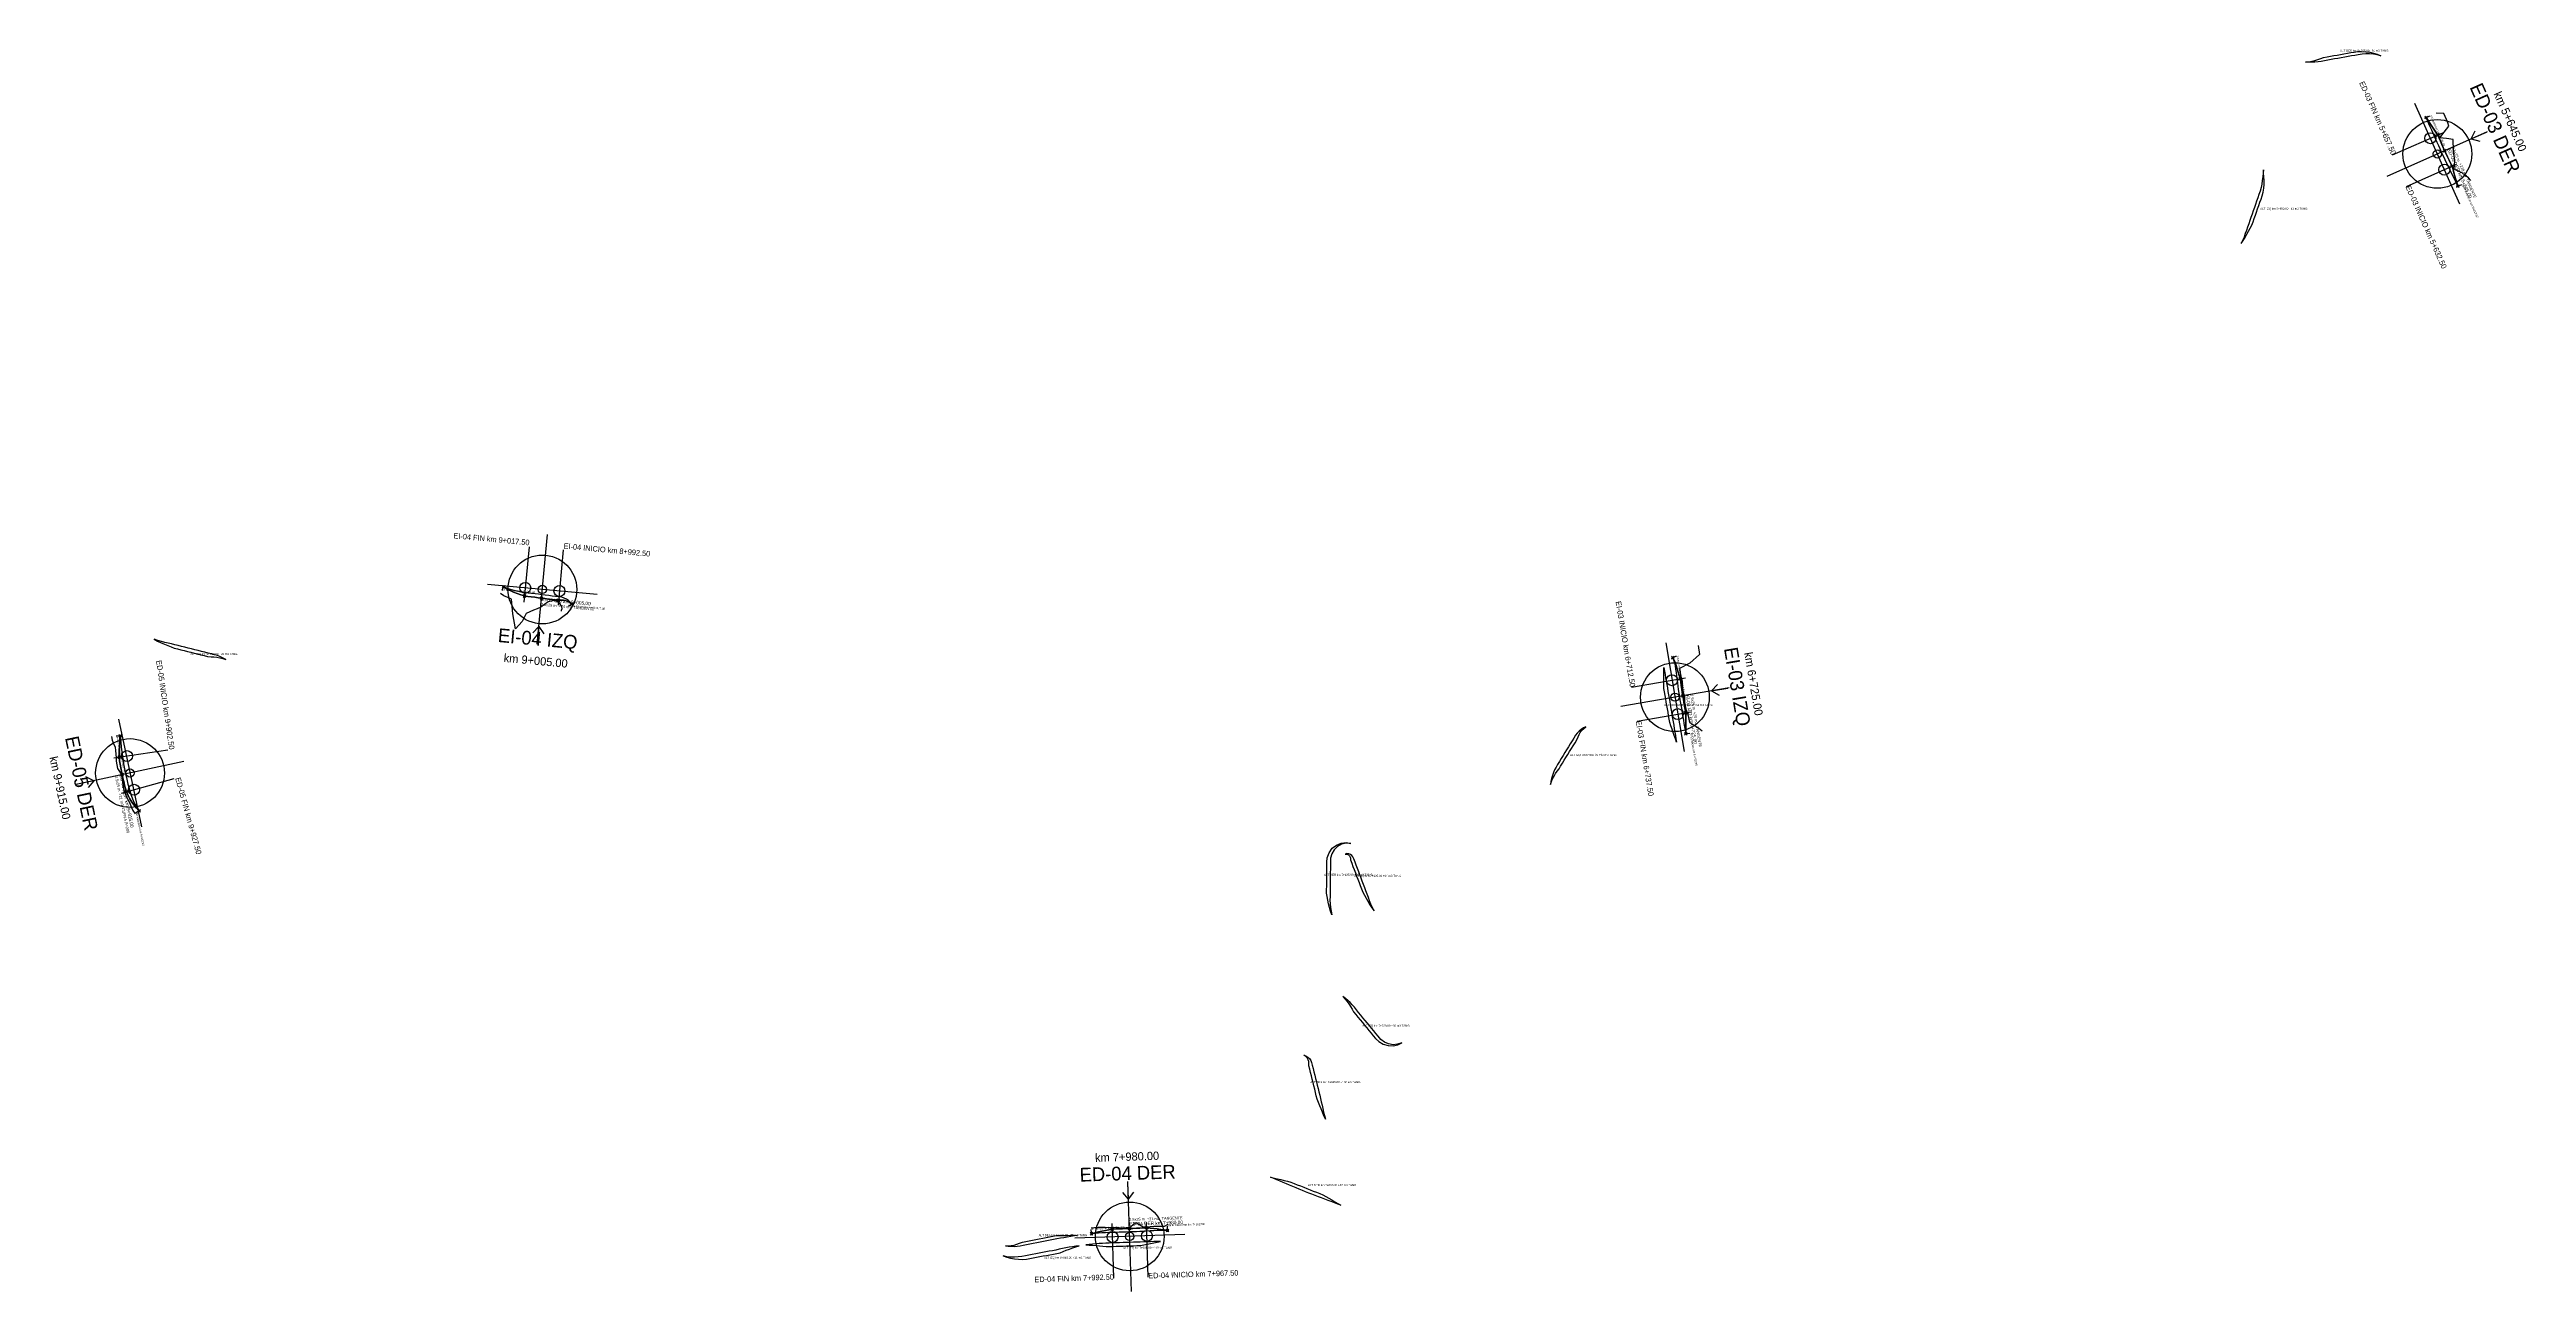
# Model space of a CAD drawing. Extents: x 598419 to 612853, y 9471396 to 9478612.
# Drawn here: x 607495 to 609296, y 9471396 to 9472298 of the extents above; entities that cross this region are included whole.
import ezdxf
from ezdxf.enums import TextEntityAlignment as Align

# ---------------------------------------------------------------- set-up
doc = ezdxf.new("R2010")
doc.units = 0
doc.header["$PDMODE"] = 35
doc.header["$PDSIZE"] = 1
for name, color, linetype in [('ENSANCHE_ALTERNATIVAS', 8, 'CONTINUOUS'), ('ENSANCHE_DER', 5, 'CONTINUOUS'), ('ENSANCHE_DER_BORDE_3D', 5, 'CONTINUOUS'), ('ENSANCHE_DER_MARCA', 5, 'CONTINUOUS'), ('ENSANCHE_DER_PUNTOS', 5, 'CONTINUOUS'), ('ENSANCHE_DER_TALUD', 5, 'CONTINUOUS'), ('ENSANCHE_DER_TEXTO', 5, 'CONTINUOUS'), ('ENSANCHE_IZQ', 1, 'CONTINUOUS'), ('ENSANCHE_IZQ_BORDE_3D', 1, 'CONTINUOUS'), ('ENSANCHE_IZQ_MARCA', 1, 'CONTINUOUS'), ('ENSANCHE_IZQ_PUNTOS', 1, 'CONTINUOUS'), ('ENSANCHE_IZQ_TALUD', 1, 'CONTINUOUS'), ('ENSANCHE_IZQ_TEXTO', 1, 'CONTINUOUS')]:
    doc.layers.add(name, color=color, linetype=linetype)

msp = doc.modelspace()

# ---------------------------------------------------------------- linework, layer by layer
at = {"layer": 'ENSANCHE_ALTERNATIVAS'}
for points in [[(609189.9337, 9472293.8803), (609187.2406, 9472294.5462), (609184.5015, 9472294.9856), (609181.7352, 9472295.1955), (609178.9611, 9472295.1744), (609176.1927, 9472294.965), (609173.4643, 9472294.5796), (609171.0005, 9472294.1471), (609168.5371, 9472293.7127), (609166.0737, 9472293.2783), (609163.6103, 9472292.8439), (609161.147, 9472292.4095), (609158.6836, 9472291.9751), (609156.2202, 9472291.5408), (609153.7568, 9472291.1064), (609151.2934, 9472290.672), (609148.8301, 9472290.2376), (609146.5071, 9472289.8038), (609144.2484, 9472289.4597), (609141.9753, 9472289.231), (609139.6936, 9472289.1144), (609137.4089, 9472289.1102), (609135.1166, 9472289.2152), (609135.1166, 9472289.2152), (609137.4189, 9472289.5268), (609139.672, 9472289.9474), (609141.8804, 9472290.4774), (609144.0391, 9472291.1132), (609146.1424, 9472291.855), (609148.3141, 9472292.6837), (609150.7775, 9472293.1181), (609153.2409, 9472293.5525), (609155.7043, 9472293.9869), (609158.1676, 9472294.4213), (609160.631, 9472294.8557), (609163.0944, 9472295.2901), (609165.5578, 9472295.7245), (609168.0212, 9472296.1589), (609170.4845, 9472296.5933), (609172.9483, 9472297.0257), (609175.9172, 9472297.0301), (609178.879, 9472296.839), (609181.7778, 9472296.4448), (609184.5991, 9472295.8132), (609187.3237, 9472294.9545), (609189.9337, 9472293.8803)], [(609104.486, 9472210.9561), (609104.2322, 9472208.4676), (609103.9843, 9472205.9752), (609103.7213, 9472203.3051), (609103.3132, 9472200.6533), (609102.7584, 9472198.0283), (609102.0588, 9472195.4382), (609101.2329, 9472192.9275), (609100.4109, 9472190.5665), (609099.5888, 9472188.2055), (609098.7668, 9472185.8445), (609097.9448, 9472183.4835), (609097.1228, 9472181.1225), (609096.3008, 9472178.7615), (609095.4788, 9472176.4005), (609094.6568, 9472174.0395), (609093.8347, 9472171.6785), (609093.0127, 9472169.3175), (609092.1907, 9472166.9565), (609091.3668, 9472164.5905), (609090.444, 9472162.1199), (609089.419, 9472159.69), (609088.2936, 9472157.3048), (609088.2936, 9472157.3048), (609089.7994, 9472159.5201), (609091.2184, 9472161.8121), (609092.5467, 9472164.1776), (609093.7647, 9472166.4085), (609094.9802, 9472168.6325), (609096.1957, 9472170.8565), (609097.0177, 9472173.2175), (609097.8398, 9472175.5785), (609098.6618, 9472177.9395), (609099.4838, 9472180.3005), (609100.3058, 9472182.6615), (609101.1278, 9472185.0225), (609101.9498, 9472187.3835), (609102.7719, 9472189.7445), (609103.5939, 9472192.1054), (609104.4532, 9472194.7195), (609104.784, 9472197.5411), (609104.9528, 9472200.3541), (609104.9616, 9472203.1493), (609104.8156, 9472205.9175), (609104.6479, 9472208.4392), (609104.486, 9472210.9561)], [(607623.2199, 9471855.0395), (607621.2595, 9471856.1037), (607619.2369, 9471857.0448), (607617.158, 9471857.8539), (607615.0329, 9471858.5322), (607612.8712, 9471859.0832), (607610.4565, 9471859.6836), (607608.0304, 9471860.2928), (607605.6044, 9471860.902), (607603.1783, 9471861.5112), (607600.7522, 9471862.1204), (607598.3262, 9471862.7296), (607595.9001, 9471863.3389), (607593.474, 9471863.9481), (607591.048, 9471864.5573), (607588.6219, 9471865.1665), (607586.1958, 9471865.7757), (607583.7688, 9471866.3803), (607581.327, 9471866.9166), (607578.8833, 9471867.4444), (607576.3141, 9471868.0277), (607573.6599, 9471868.835), (607571.0821, 9471869.8603), (607571.0821, 9471869.8603), (607573.5222, 9471868.4417), (607576.105, 9471867.2211), (607578.6194, 9471866.2226), (607580.9751, 9471865.2875), (607583.329, 9471864.344), (607585.6681, 9471863.3321), (607588.0941, 9471862.7228), (607590.5202, 9471862.1136), (607592.9463, 9471861.5044), (607595.3723, 9471860.8952), (607597.7984, 9471860.286), (607600.2245, 9471859.6768), (607602.6505, 9471859.0675), (607605.0766, 9471858.4583), (607607.5027, 9471857.8491), (607609.9287, 9471857.2399), (607612.4252, 9471857.0482), (607614.5752, 9471856.9296), (607616.7403, 9471856.6758), (607618.9099, 9471856.2783), (607621.0724, 9471855.7314), (607623.2199, 9471855.0395)], [(608668.6935, 9471849.1428), (608669.1105, 9471846.6778), (608669.5276, 9471844.2129), (608669.9446, 9471841.7479), (608670.3617, 9471839.2829), (608670.7787, 9471836.8179), (608671.1958, 9471834.353), (608671.6128, 9471831.888), (608672.0299, 9471829.423), (608672.447, 9471826.9581), (608672.864, 9471824.4931), (608673.2811, 9471822.0281), (608673.6981, 9471819.5632), (608674.1152, 9471817.0982), (608674.5322, 9471814.6332), (608674.9493, 9471812.1683), (608675.3663, 9471809.7033), (608675.7834, 9471807.2383), (608676.2004, 9471804.7734), (608676.6175, 9471802.3084), (608677.0346, 9471799.8434), (608677.4516, 9471797.3785), (608677.8687, 9471794.9135), (608677.8687, 9471794.9135), (608677.0408, 9471797.309), (608676.2129, 9471799.7044), (608675.385, 9471802.0999), (608674.5571, 9471804.4953), (608673.7293, 9471806.8908), (608672.9014, 9471809.2863), (608672.4843, 9471811.7512), (608672.0673, 9471814.2162), (608671.6502, 9471816.6812), (608671.2331, 9471819.1461), (608670.8161, 9471821.6111), (608670.399, 9471824.0761), (608669.982, 9471826.541), (608669.5649, 9471829.006), (608669.1479, 9471831.471), (608668.7308, 9471833.9359), (608668.7246, 9471836.4704), (608668.7184, 9471839.0049), (608668.7121, 9471841.5394), (608668.7059, 9471844.0738), (608668.6997, 9471846.6083), (608668.6935, 9471849.1428)], [(608611.9722, 9471806.1522), (608610.1959, 9471805.3218), (608608.5372, 9471804.2765), (608607.0217, 9471803.0327), (608605.6731, 9471801.6097), (608604.5123, 9471800.0299), (608603.2287, 9471797.9722), (608601.9133, 9471795.8462), (608600.598, 9471793.7201), (608599.2827, 9471791.5941), (608597.9674, 9471789.4681), (608596.6521, 9471787.3421), (608595.3368, 9471785.2161), (608594.0215, 9471783.09), (608592.7062, 9471780.964), (608591.3909, 9471778.838), (608590.2358, 9471776.8769), (608589.2243, 9471774.8886), (608588.3401, 9471772.8406), (608587.5842, 9471770.7419), (608586.9594, 9471768.6004), (608586.4696, 9471766.4241), (608586.1201, 9471764.2208), (608586.1201, 9471764.2208), (608586.8789, 9471766.3456), (608587.7664, 9471768.3926), (608588.7729, 9471770.3552), (608589.8897, 9471772.227), (608591.1096, 9471774.0021), (608592.4274, 9471775.6739), (608593.5169, 9471777.5227), (608594.8322, 9471779.6487), (608596.1475, 9471781.7747), (608597.4628, 9471783.9008), (608598.7781, 9471786.0268), (608600.0934, 9471788.1528), (608601.4087, 9471790.2788), (608602.7241, 9471792.4048), (608604.0394, 9471794.5309), (608605.3547, 9471796.6569), (608606.2647, 9471798.9032), (608606.9517, 9471800.5406), (608607.8732, 9471802.1175), (608609.0243, 9471803.6004), (608610.3955, 9471804.956), (608611.9722, 9471806.1522)], [(608441.0135, 9471721.3229), (608437.6144, 9471721.5343), (608434.2876, 9471720.8055), (608431.2882, 9471719.1923), (608428.8461, 9471716.8185), (608427.1486, 9471713.866), (608426.3258, 9471710.5612), (608426.2379, 9471707.7583), (608426.2064, 9471705.2585), (608426.175, 9471702.7587), (608426.1435, 9471700.2589), (608426.112, 9471697.7591), (608426.0805, 9471695.2593), (608426.049, 9471692.7595), (608426.0176, 9471690.2597), (608425.9861, 9471687.7599), (608425.9546, 9471685.2601), (608425.9231, 9471682.7603), (608425.9175, 9471680.1496), (608426.0483, 9471677.4699), (608426.3277, 9471674.8014), (608426.7548, 9471672.1527), (608427.3284, 9471669.5317), (608427.3284, 9471669.5317), (608426.3455, 9471672.0749), (608425.5016, 9471674.6917), (608424.802, 9471677.3743), (608424.2512, 9471680.1147), (608423.84, 9471682.7865), (608423.4548, 9471685.2916), (608423.4863, 9471687.7914), (608423.5178, 9471690.2912), (608423.5492, 9471692.791), (608423.5807, 9471695.2908), (608423.6122, 9471697.7906), (608423.6437, 9471700.2904), (608423.6752, 9471702.7902), (608423.7066, 9471705.29), (608423.7381, 9471707.7898), (608423.8396, 9471710.8235), (608425.2162, 9471714.6443), (608427.5302, 9471717.8412), (608430.5494, 9471720.2006), (608433.9983, 9471721.587), (608437.5824, 9471721.9497), (608441.0135, 9471721.3229)], [(608458.1215, 9471672.3253), (608456.7847, 9471674.7116), (608455.6217, 9471677.1871), (608454.6384, 9471679.7394), (608453.8281, 9471682.1176), (608452.9629, 9471684.4639), (608452.078, 9471686.8035), (608451.193, 9471689.1432), (608450.3081, 9471691.4828), (608449.4232, 9471693.8224), (608448.5382, 9471696.162), (608447.6533, 9471698.5016), (608446.7684, 9471700.8413), (608445.8834, 9471703.1809), (608444.9985, 9471705.5205), (608444.1136, 9471707.8601), (608443.2286, 9471710.1998), (608442.5754, 9471711.6595), (608441.7765, 9471712.6804), (608440.7156, 9471713.4276), (608439.4909, 9471713.8499), (608438.1987, 9471713.9397), (608436.9297, 9471713.6688), (608436.9297, 9471713.6688), (608438.2307, 9471713.5243), (608439.3246, 9471713.0333), (608440.1398, 9471712.3182), (608440.6325, 9471711.4684), (608440.7847, 9471710.5947), (608440.8621, 9471709.3937), (608441.7471, 9471707.0541), (608442.632, 9471704.7145), (608443.5169, 9471702.3748), (608444.4019, 9471700.0352), (608445.2868, 9471697.6956), (608446.1717, 9471695.356), (608447.0567, 9471693.0164), (608447.9416, 9471690.6767), (608448.8265, 9471688.3371), (608449.7115, 9471685.9975), (608450.9908, 9471683.7922), (608452.2504, 9471681.5802), (608453.4567, 9471679.3319), (608454.8553, 9471676.86), (608456.4142, 9471674.5211), (608458.1215, 9471672.3253)], [(608478.2397, 9471576.4311), (608475.1043, 9471575.3491), (608471.7995, 9471575.0727), (608468.529, 9471575.6225), (608465.4963, 9471576.9644), (608462.8563, 9471578.9818), (608460.9225, 9471581.1774), (608459.3379, 9471583.1128), (608457.7532, 9471585.0483), (608456.1686, 9471586.9837), (608454.5839, 9471588.9191), (608452.9993, 9471590.8545), (608451.4146, 9471592.7899), (608449.83, 9471594.7254), (608448.2453, 9471596.6608), (608446.6607, 9471598.5962), (608445.076, 9471600.5316), (608443.6169, 9471602.3468), (608442.1242, 9471604.0446), (608440.5407, 9471605.6581), (608438.8711, 9471607.1823), (608437.1188, 9471608.6108), (608435.1987, 9471610.0288), (608435.1987, 9471610.0288), (608436.8647, 9471608.2806), (608438.3269, 9471606.5512), (608439.6731, 9471604.7582), (608440.9026, 9471602.9109), (608442.0136, 9471601.0166), (608443.09, 9471599.0132), (608444.6747, 9471597.0777), (608446.2593, 9471595.1423), (608447.8439, 9471593.2069), (608449.4286, 9471591.2715), (608451.0132, 9471589.3361), (608452.5979, 9471587.4007), (608454.1825, 9471585.4652), (608455.7672, 9471583.5298), (608457.3518, 9471581.5944), (608458.9365, 9471579.659), (608461.3742, 9471577.5177), (608464.6372, 9471575.5362), (608468.1697, 9471574.4253), (608471.7649, 9471574.2401), (608475.1905, 9471574.9414), (608478.2397, 9471576.4311)], [(608406.9381, 9471567.4542), (608408.446, 9471566.9207), (608409.8206, 9471566.1046), (608410.9921, 9471565.0161), (608411.9102, 9471563.7075), (608412.556, 9471562.244), (608413.0641, 9471560.2154), (608413.6592, 9471557.7858), (608414.2543, 9471555.3562), (608414.8495, 9471552.9267), (608415.4446, 9471550.4971), (608416.0397, 9471548.0676), (608416.6349, 9471545.638), (608417.23, 9471543.2084), (608417.8251, 9471540.7789), (608418.4203, 9471538.3493), (608419.0154, 9471535.9198), (608419.6105, 9471533.4902), (608420.1614, 9471531.0513), (608420.675, 9471528.6047), (608421.1959, 9471526.1323), (608421.8198, 9471523.5571), (608422.5601, 9471521.0128), (608422.5601, 9471521.0128), (608421.4172, 9471523.4498), (608420.3817, 9471525.9546), (608419.4516, 9471528.3479), (608418.5303, 9471530.709), (608417.5717, 9471533.0622), (608416.5687, 9471535.4062), (608415.9736, 9471537.8357), (608415.3785, 9471540.2653), (608414.7833, 9471542.6949), (608414.1882, 9471545.1244), (608413.5931, 9471547.554), (608412.9979, 9471549.9835), (608412.4028, 9471552.4131), (608411.8077, 9471554.8427), (608411.2125, 9471557.2722), (608410.6174, 9471559.7018), (608410.567, 9471561.6242), (608410.4559, 9471562.8933), (608410.0513, 9471564.1931), (608409.3205, 9471565.4381), (608408.2703, 9471566.5429), (608406.9381, 9471567.4542)], [(608433.8546, 9471458.3987), (608431.5152, 9471459.284), (608429.1757, 9471460.1693), (608426.8362, 9471461.0546), (608424.4967, 9471461.9399), (608422.1572, 9471462.8252), (608419.8177, 9471463.7105), (608417.4782, 9471464.5958), (608415.1387, 9471465.481), (608412.7993, 9471466.3663), (608410.4598, 9471467.2516), (608408.1256, 9471468.1496), (608405.8182, 9471469.1118), (608403.5108, 9471470.074), (608401.2033, 9471471.0363), (608398.8959, 9471471.9985), (608396.5885, 9471472.9607), (608394.2811, 9471473.9229), (608391.9737, 9471474.8851), (608389.6663, 9471475.8473), (608387.3588, 9471476.8095), (608385.0514, 9471477.7717), (608382.744, 9471478.7339), (608382.744, 9471478.7339), (608385.2118, 9471478.1563), (608387.6796, 9471477.5786), (608390.1474, 9471477.001), (608392.6151, 9471476.4233), (608395.0829, 9471475.8457), (608397.5507, 9471475.2681), (608399.8581, 9471474.3059), (608402.1655, 9471473.3437), (608404.473, 9471472.3815), (608406.7804, 9471471.4193), (608409.0878, 9471470.4571), (608411.422, 9471469.559), (608413.7615, 9471468.6738), (608416.1009, 9471467.7885), (608418.4404, 9471466.9032), (608420.7799, 9471466.0179), (608422.959, 9471464.748), (608425.1382, 9471463.4782), (608427.3173, 9471462.2083), (608429.4964, 9471460.9384), (608431.6755, 9471459.6686), (608433.8546, 9471458.3987)], [(608243.5524, 9471428.9965), (608241.1335, 9471428.6319), (608238.7194, 9471428.237), (608236.3103, 9471427.8124), (608233.9068, 9471427.3569), (608231.509, 9471426.8725), (608229.1178, 9471426.3569), (608226.6988, 9471425.8485), (608224.2432, 9471425.3719), (608221.7876, 9471424.8954), (608219.3321, 9471424.4189), (608216.8765, 9471423.9424), (608214.4209, 9471423.4659), (608211.9653, 9471422.9893), (608209.5097, 9471422.5128), (608207.0542, 9471422.0363), (608204.5986, 9471421.5598), (608202.003, 9471421.0904), (608199.2393, 9471420.7751), (608196.467, 9471420.6392), (608193.6935, 9471420.7028), (608190.935, 9471420.997), (608188.2105, 9471421.5198), (608188.2105, 9471421.5198), (608190.8736, 9471420.5849), (608193.6397, 9471419.8712), (608196.4904, 9471419.3894), (608199.4092, 9471419.1171), (608202.3871, 9471419.0427), (608205.1563, 9471419.1228), (608207.6119, 9471419.5993), (608210.0675, 9471420.0758), (608212.5231, 9471420.5524), (608214.9787, 9471421.0289), (608217.4342, 9471421.5054), (608219.8898, 9471421.9819), (608222.3454, 9471422.4584), (608224.801, 9471422.9349), (608227.2566, 9471423.4115), (608229.6593, 9471423.9163), (608231.9349, 9471424.8331), (608234.2271, 9471425.7213), (608236.5351, 9471426.5828), (608238.859, 9471427.4154), (608241.1982, 9471428.2203), (608243.5524, 9471428.9965)], [(608242.4666, 9471436.519), (608239.9538, 9471436.1402), (608237.4458, 9471435.7301), (608234.9433, 9471435.2886), (608232.4464, 9471434.8159), (608229.9478, 9471434.3494), (608227.4451, 9471433.8952), (608224.9659, 9471433.4199), (608222.5104, 9471432.9434), (608220.0548, 9471432.4669), (608217.5992, 9471431.9903), (608215.1436, 9471431.5138), (608212.688, 9471431.0373), (608210.2325, 9471430.5608), (608207.7769, 9471430.0843), (608205.3213, 9471429.6077), (608202.8657, 9471429.1312), (608200.5804, 9471428.6752), (608198.4616, 9471428.3682), (608196.3245, 9471428.241), (608194.1844, 9471428.2913), (608192.0558, 9471428.5188), (608189.9535, 9471428.9219), (608189.9535, 9471428.9219), (608192.1172, 9471428.9309), (608194.2381, 9471429.1229), (608196.3011, 9471429.4908), (608198.2918, 9471430.0262), (608200.1963, 9471430.7228), (608202.308, 9471431.5682), (608204.7635, 9471432.0447), (608207.2191, 9471432.5213), (608209.6747, 9471432.9978), (608212.1303, 9471433.4743), (608214.5859, 9471433.9508), (608217.0414, 9471434.4273), (608219.497, 9471434.9038), (608221.9526, 9471435.3804), (608224.4082, 9471435.8569), (608226.9035, 9471436.3359), (608229.522, 9471436.3887), (608232.1261, 9471436.4516), (608234.7184, 9471436.5183), (608237.3062, 9471436.5516), (608239.8891, 9471436.5518), (608242.4666, 9471436.519)], [(608302.7772, 9471432.0621), (608300.2765, 9471432.0061), (608297.8716, 9471431.9798), (608295.468, 9471431.9158), (608292.9694, 9471431.8322), (608290.4708, 9471431.7486), (608287.9722, 9471431.6649), (608285.4736, 9471431.5813), (608282.975, 9471431.4977), (608280.4764, 9471431.414), (608277.9778, 9471431.3304), (608275.4792, 9471431.2467), (608272.9806, 9471431.1631), (608270.482, 9471431.0795), (608267.9834, 9471430.9958), (608265.4848, 9471430.9122), (608263.029, 9471430.82), (608260.5858, 9471430.6985), (608258.1443, 9471430.5471), (608255.7049, 9471430.3643), (608253.2679, 9471430.1521), (608250.8339, 9471429.9083), (608248.4029, 9471429.635), (608248.4029, 9471429.635), (608250.8779, 9471429.494), (608253.3456, 9471429.3224), (608255.8059, 9471429.1184), (608258.2581, 9471428.8843), (608260.7021, 9471428.6184), (608263.1374, 9471428.3224), (608265.5684, 9471428.4136), (608268.067, 9471428.4972), (608270.5656, 9471428.5809), (608273.0642, 9471428.6645), (608275.5628, 9471428.7481), (608278.0614, 9471428.8318), (608280.56, 9471428.9154), (608283.0586, 9471428.9991), (608285.5572, 9471429.0827), (608288.0558, 9471429.1663), (608290.5405, 9471429.6664), (608293.0251, 9471430.1665), (608295.5098, 9471430.6665), (608297.8809, 9471431.1465), (608300.2719, 9471431.5894), (608302.7772, 9471432.0621)]]:
    msp.add_lwpolyline(points, close=True, dxfattribs=at)
at = {"layer": 'ENSANCHE_DER'}
for points in [[(609245.9096, 9472199.0809), (609244.817, 9472201.331), (609243.7245, 9472203.5812), (609242.6319, 9472205.8313), (609241.5393, 9472208.0815), (609240.4468, 9472210.3317), (609239.3542, 9472212.5818), (609238.2616, 9472214.832), (609237.1691, 9472217.0822), (609236.0765, 9472219.3323), (609234.9968, 9472221.5882), (609233.9795, 9472223.8719), (609232.963, 9472226.1559), (609231.9466, 9472228.44), (609230.9302, 9472230.724), (609229.9137, 9472233.0081), (609228.8973, 9472235.2921), (609227.8809, 9472237.5761), (609226.8644, 9472239.8602), (609225.848, 9472242.1442), (609224.8316, 9472244.4283), (609223.8151, 9472246.7123), (609222.7987, 9472248.9964), (609222.7987, 9472248.9964), (609224.1958, 9472246.8817), (609225.5929, 9472244.7671), (609226.99, 9472242.6525), (609228.3871, 9472240.5378), (609229.7842, 9472238.4232), (609231.1814, 9472236.3085), (609232.1978, 9472234.0245), (609233.2142, 9472231.7404), (609234.2307, 9472229.4564), (609235.2471, 9472227.1724), (609236.2635, 9472224.8883), (609237.2808, 9472222.6047), (609238.3605, 9472220.3488), (609239.4531, 9472218.0986), (609240.5457, 9472215.8484), (609241.6382, 9472213.5983), (609242.3501, 9472211.1787), (609243.062, 9472208.7591), (609243.7739, 9472206.3396), (609244.4858, 9472203.92), (609245.1977, 9472201.5004), (609245.9096, 9472199.0809)], [(607546.4245, 9471799.5145), (607546.621, 9471796.9808), (607546.849, 9471794.4498), (607547.1087, 9471791.9219), (607547.4, 9471789.3974), (607547.7228, 9471786.8768), (607548.077, 9471784.3604), (607548.4627, 9471781.8486), (607548.8798, 9471779.3418), (607549.3282, 9471776.8404), (607549.8078, 9471774.3449), (607550.3185, 9471771.8555), (607550.8604, 9471769.3727), (607551.4332, 9471766.8969), (607552.0369, 9471764.4285), (607552.6459, 9471762.0038), (607553.2903, 9471759.502), (607554.081, 9471756.9382), (607555.0129, 9471754.4223), (607556.0831, 9471751.9619), (607557.2882, 9471749.5648), (607558.6246, 9471747.2383), (607560.0881, 9471744.9896), (607560.0881, 9471744.9896), (607558.2692, 9471747.0208), (607556.5544, 9471749.17), (607554.9511, 9471751.4317), (607553.4667, 9471753.8002), (607552.1081, 9471756.2691), (607550.8818, 9471758.8318), (607550.2213, 9471761.3947), (607549.6122, 9471763.8194), (607549.0011, 9471766.3181), (607548.4212, 9471768.8244), (607547.8727, 9471771.3377), (607547.3557, 9471773.8577), (607546.8702, 9471776.384), (607546.4163, 9471778.9161), (607545.9941, 9471781.4537), (607545.6037, 9471783.9964), (607545.658, 9471786.5992), (607545.7455, 9471789.1961), (607545.8661, 9471791.7864), (607546.0195, 9471794.3699), (607546.2057, 9471796.946), (607546.4245, 9471799.5145)], [(608307.8655, 9471440.1164), (608305.3647, 9471440.0604), (608302.864, 9471440.0044), (608300.3632, 9471439.9484), (608297.7827, 9471439.874), (608295.2066, 9471439.7236), (608292.7108, 9471439.5567), (608290.215, 9471439.3898), (608287.7179, 9471439.2607), (608285.2193, 9471439.177), (608282.7207, 9471439.0934), (608280.2221, 9471439.0098), (608277.7235, 9471438.9261), (608275.2249, 9471438.8425), (608272.7263, 9471438.7588), (608270.2277, 9471438.6752), (608267.7291, 9471438.5916), (608265.2305, 9471438.5079), (608262.6997, 9471438.4133), (608260.1616, 9471438.2873), (608257.6252, 9471438.1296), (608255.0911, 9471437.9402), (608252.5595, 9471437.7191), (608252.5595, 9471437.7191), (608255.0574, 9471438.3555), (608257.5683, 9471438.9609), (608260.0918, 9471439.5353), (608262.6274, 9471440.0784), (608265.1608, 9471440.5901), (608267.6455, 9471441.0902), (608270.1441, 9471441.1738), (608272.6427, 9471441.2574), (608275.1413, 9471441.3411), (608277.6399, 9471441.4247), (608280.1385, 9471441.5084), (608282.6371, 9471441.592), (608285.1357, 9471441.6756), (608287.6343, 9471441.7593), (608290.1314, 9471441.8884), (608292.6272, 9471442.0553), (608295.1369, 9471441.8058), (608297.7639, 9471441.5405), (608300.3769, 9471441.1983), (608302.8731, 9471440.8377), (608305.3693, 9471440.4771), (608307.8655, 9471440.1164)]]:
    msp.add_lwpolyline(points, close=True, dxfattribs=at)
at = {"layer": 'ENSANCHE_DER_BORDE_3D'}
for points in [[(609245.9096, 9472199.0809, 1190.335), (609245.1977, 9472201.5004, 1190.1859), (609244.4858, 9472203.92, 1190.0367), (609243.7739, 9472206.3396, 1189.8875), (609243.062, 9472208.7591, 1189.7384), (609242.3501, 9472211.1787, 1189.5892), (609241.6382, 9472213.5983, 1189.4401), (609240.5457, 9472215.8484, 1189.2992), (609239.4531, 9472218.0986, 1189.1584), (609238.3605, 9472220.3488, 1189.0176), (609237.2808, 9472222.6047, 1188.8765), (609236.2635, 9472224.8883, 1188.734), (609235.2471, 9472227.1724, 1188.5915), (609234.2307, 9472229.4564, 1188.449), (609233.2142, 9472231.7404, 1188.3065), (609232.1978, 9472234.0245, 1188.164), (609231.1814, 9472236.3085, 1188.0215), (609229.7842, 9472238.4232, 1187.8874), (609228.3871, 9472240.5378, 1187.7532), (609226.99, 9472242.6525, 1187.6191), (609225.5929, 9472244.7671, 1187.4849), (609224.1958, 9472246.8817, 1187.3507), (609222.7987, 9472248.9964, 1187.2166)], [(607546.4245, 9471799.5145, 824.0424), (607546.2057, 9471796.946, 823.946), (607546.0195, 9471794.3699, 823.8523), (607545.8661, 9471791.7864, 823.7612), (607545.7455, 9471789.1961, 823.6728), (607545.658, 9471786.5992, 823.5869), (607545.6037, 9471783.9964, 823.5038), (607545.9941, 9471781.4537, 823.4316), (607546.4163, 9471778.9161, 823.362), (607546.8702, 9471776.384, 823.2951), (607547.3557, 9471773.8577, 823.2308), (607547.8727, 9471771.3377, 823.1691), (607548.4212, 9471768.8244, 823.1101), (607549.0011, 9471766.3181, 823.0537), (607549.6122, 9471763.8194, 822.9999), (607550.2213, 9471761.3947, 822.9488), (607550.8818, 9471758.8318, 822.9003), (607552.1081, 9471756.2691, 822.8628), (607553.4667, 9471753.8002, 822.8279), (607554.9511, 9471751.4317, 822.7957), (607556.5544, 9471749.17, 822.7661), (607558.2692, 9471747.0208, 822.7391), (607560.0881, 9471744.9896, 822.7148)], [(608307.8655, 9471440.1164, 999.7591), (608305.3693, 9471440.4771, 999.4791), (608302.8731, 9471440.8377, 999.199), (608300.3769, 9471441.1983, 998.9189), (608297.7639, 9471441.5405, 998.6389), (608295.1369, 9471441.8058, 998.3588), (608292.6272, 9471442.0553, 998.0788), (608290.1314, 9471441.8884, 997.807), (608287.6343, 9471441.7593, 997.5345), (608285.1357, 9471441.6756, 997.2612), (608282.6371, 9471441.592, 996.9878), (608280.1385, 9471441.5084, 996.7144), (608277.6399, 9471441.4247, 996.441), (608275.1413, 9471441.3411, 996.1676), (608272.6427, 9471441.2574, 995.8942), (608270.1441, 9471441.1738, 995.6208), (608267.6455, 9471441.0902, 995.3474), (608265.1608, 9471440.5901, 995.0823), (608262.6274, 9471440.0784, 994.8173), (608260.0918, 9471439.5353, 994.5522), (608257.5683, 9471438.9609, 994.2872), (608255.0574, 9471438.3555, 994.0221), (608252.5595, 9471437.7191, 993.757)]]:
    msp.add_polyline3d(points, dxfattribs=at)
at = {"layer": 'ENSANCHE_DER_MARCA'}
for p, q in [((609247.2275, 9472185.9855), (609214.7016, 9472259.0749)), ((609194.4198, 9472206.2672), (609267.5093, 9472238.7931)), ((609198.4738, 9472221.7532), (609234.8358, 9472237.9348)), ((609221.8851, 9472248.5898), (609225.5396, 9472250.2161)), ((609255.6322, 9472233.5077), (609258.574, 9472239.195)), ((609255.6322, 9472233.5077), (609266.5956, 9472238.3865)), ((609255.6322, 9472233.5077), (609261.8266, 9472231.8861)), ((609208.6382, 9472198.9127), (609245.0002, 9472215.0944)), ((609244.996, 9472198.6743), (609248.6505, 9472200.3006)), ((607545.2627, 9471811.6717), (607561.8313, 9471733.4062)), ((607581.0222, 9471789.2087), (607541.6463, 9471783.414)), ((607547.422, 9471799.5855), (607543.4321, 9471799.3013)), ((607592.6797, 9471780.8232), (607514.4143, 9471764.2547)), ((607527.1324, 9471766.9471), (607521.4124, 9471769.8248)), ((607585.3715, 9471768.4289), (607547.0282, 9471757.7595)), ((607527.1324, 9471766.9471), (607515.3926, 9471764.4618)), ((607527.1324, 9471766.9471), (607523.0692, 9471761.9983)), ((607560.9107, 9471745.5582), (607557.6201, 9471743.284)), ((608279.4292, 9471462.6965), (608275.2642, 9471467.5599)), ((608281.6707, 9471395.734), (608278.9943, 9471475.6892)), ((608279.4292, 9471462.6965), (608279.0278, 9471474.6898)), ((608279.4292, 9471462.6965), (608283.2597, 9471467.8275)), ((608268.8432, 9471405.3102), (608267.5117, 9471445.0879)), ((608293.8292, 9471406.1466), (608292.4977, 9471445.9243)), ((608320.3101, 9471437.0498), (608240.3549, 9471434.3734)), ((608252.6527, 9471436.7234), (608252.2798, 9471440.706)), ((608307.8546, 9471439.1165), (608307.8983, 9471443.1163))]:
    msp.add_line(p, q, dxfattribs=at)
for centre, radius in [((609230.9645, 9472222.5302), 25), ((609225.8824, 9472233.9504), 4), ((609230.9645, 9472222.5302), 3), ((609236.0467, 9472211.11), 4), ((607553.547, 9471772.5389), 25), ((607551.3419, 9471784.8408), 4), ((607553.547, 9471772.5389), 3), ((607556.4695, 9471760.3867), 4), ((608280.3325, 9471435.7116), 25), ((608267.8395, 9471435.2934), 4), ((608280.3325, 9471435.7116), 3), ((608292.8255, 9471436.1298), 4)]:
    msp.add_circle(centre, radius, dxfattribs=at)
at = {"layer": 'ENSANCHE_DER_PUNTOS'}
for p in [(609222.7987, 9472248.9964, 1187.2166), (609231.1814, 9472236.3085, 1188.0215), (609236.2635, 9472224.8883, 1188.734), (609241.6382, 9472213.5983, 1189.4401), (609245.9096, 9472199.0809, 1190.335), (607546.4245, 9471799.5145, 824.0424), (607545.6037, 9471783.9964, 823.5038), (607547.8727, 9471771.3377, 823.1691), (607550.8818, 9471758.8318, 822.9003), (607560.0881, 9471744.9896, 822.7148), (608252.5595, 9471437.7191, 993.757), (608267.6455, 9471441.0902, 995.3474), (608280.1385, 9471441.5084, 996.7144), (608292.6272, 9471442.0553, 998.0788), (608307.8655, 9471440.1164, 999.7591)]:
    msp.add_point(p, dxfattribs=at)
at = {"layer": 'ENSANCHE_DER_TALUD'}
for points in [[(609255.2742, 9472203.2482), (609253.4964, 9472205.1935), (609251.2618, 9472206.9354), (609249.0272, 9472208.6774), (609246.1074, 9472210.1144), (609243.1876, 9472211.5514), (609243.4655, 9472214.4114), (609243.7433, 9472217.2714), (609243.336, 9472219.8265), (609242.9286, 9472222.3816), (609242.7937, 9472225.058), (609242.6588, 9472227.7343), (609242.556, 9472230.4249), (609242.4532, 9472233.1156), (609237.5539, 9472233.6717), (609232.6546, 9472234.2278), (609235.9778, 9472238.443), (609239.3011, 9472242.6583), (609238.5131, 9472245.044), (609237.725, 9472247.4297), (609236.7086, 9472249.7137), (609235.6922, 9472251.9978), (609230.1076, 9472252.249)], [(607540.1903, 9471799.0704), (607540.6419, 9471796.4797), (607541.6233, 9471793.946), (607542.6352, 9471791.4341), (607542.9329, 9471788.8537), (607543.2629, 9471786.2773), (607543.3776, 9471783.6688), (607543.5255, 9471781.0588), (607543.9528, 9471778.4904), (607544.4122, 9471775.9275), (607545.8845, 9471773.5654), (607547.3836, 9471771.2342), (607547.6895, 9471768.6599), (607548.0283, 9471766.0866), (607548.3999, 9471763.5149), (607548.7665, 9471761.0293), (607549.6775, 9471758.4967), (607550.7665, 9471755.8142), (607551.9978, 9471753.2092), (607553.3664, 9471750.6894), (607554.4262, 9471748.0249), (607555.6392, 9471745.4114), (607557.2088, 9471742.9998)], [(608307.9119, 9471444.3662), (608305.3975, 9471443.0602), (608302.8967, 9471443.0042), (608300.396, 9471442.9482), (608297.7489, 9471442.8764), (608295.1063, 9471442.722), (608292.6104, 9471442.555), (608290.1146, 9471442.3881), (608287.5582, 9471444.0308), (608285.0019, 9471445.6734), (608282.5618, 9471443.8407), (608280.1218, 9471442.0081), (608277.6232, 9471441.9244), (608275.1246, 9471441.8408), (608272.6176, 9471442.007), (608270.1106, 9471442.1732), (608267.612, 9471442.0896), (608265.1134, 9471442.006), (608262.5372, 9471442.1597), (608259.9383, 9471442.281), (608257.352, 9471442.1202), (608254.768, 9471441.9271), (608252.1866, 9471441.7017)]]:
    msp.add_lwpolyline(points, dxfattribs=at)
at = {"layer": 'ENSANCHE_IZQ'}
for points in [[(607874.7316, 9471895.2764), (607873.604, 9471896.7119), (607872.2689, 9471897.956), (607870.758, 9471898.979), (607869.1073, 9471899.7569), (607867.3557, 9471900.271), (607865.3574, 9471900.5572), (607862.8759, 9471900.8719), (607860.3944, 9471901.1867), (607857.9129, 9471901.5015), (607855.4314, 9471901.8162), (607852.9499, 9471902.131), (607850.4684, 9471902.4458), (607847.9869, 9471902.7606), (607845.5054, 9471903.0753), (607843.0239, 9471903.3901), (607840.5414, 9471903.7064), (607837.883, 9471904.1166), (607835.2498, 9471904.6422), (607832.6388, 9471905.2593), (607830.066, 9471906.0204), (607827.5395, 9471906.9232), (607825.067, 9471907.9649), (607825.067, 9471907.9649), (607827.3884, 9471906.5348), (607829.8075, 9471905.2282), (607832.3176, 9471904.0512), (607834.9117, 9471903.0102), (607837.5743, 9471902.0563), (607840.3087, 9471901.2172), (607842.7921, 9471900.9009), (607845.2736, 9471900.5861), (607847.7551, 9471900.2713), (607850.2366, 9471899.9566), (607852.7181, 9471899.6418), (607855.1996, 9471899.327), (607857.6811, 9471899.0122), (607860.1626, 9471898.6975), (607862.6441, 9471898.3827), (607865.1256, 9471898.0679), (607866.9324, 9471898.2311), (607868.5188, 9471898.1976), (607870.14, 9471897.8925), (607871.7492, 9471897.3045), (607873.2966, 9471896.4306), (607874.7316, 9471895.2764)], [(608675.1645, 9471856.3854), (608676.2176, 9471853.4031), (608676.8098, 9471850.516), (608677.1447, 9471848.0371), (608677.4796, 9471845.5583), (608677.8144, 9471843.0794), (608678.1493, 9471840.6005), (608678.4842, 9471838.1217), (608678.8191, 9471835.6428), (608679.154, 9471833.1639), (608679.5234, 9471830.6909), (608679.9405, 9471828.2259), (608680.3575, 9471825.761), (608680.7746, 9471823.296), (608681.1916, 9471820.831), (608681.6087, 9471818.3661), (608682.0257, 9471815.9011), (608682.4428, 9471813.4361), (608682.8598, 9471810.9712), (608683.2769, 9471808.5062), (608683.694, 9471806.0412), (608684.111, 9471803.5763), (608684.5281, 9471801.1113), (608684.5281, 9471801.1113), (608684.5218, 9471803.6458), (608684.5156, 9471806.1802), (608684.5094, 9471808.7147), (608684.5032, 9471811.2492), (608684.4969, 9471813.7837), (608684.4907, 9471816.3181), (608684.0736, 9471818.7831), (608683.6566, 9471821.2481), (608683.2395, 9471823.713), (608682.8225, 9471826.178), (608682.4054, 9471828.643), (608681.9884, 9471831.1079), (608681.619, 9471833.581), (608681.2841, 9471836.0599), (608680.9492, 9471838.5387), (608680.6143, 9471841.0176), (608679.8686, 9471843.427), (608679.1229, 9471845.8363), (608678.3772, 9471848.2457), (608677.6314, 9471850.655), (608676.6179, 9471853.5189), (608675.1645, 9471856.3854)]]:
    msp.add_lwpolyline(points, close=True, dxfattribs=at)
at = {"layer": 'ENSANCHE_IZQ_BORDE_3D'}
for points in [[(607874.7316, 9471895.2764, 909.3052), (607873.2966, 9471896.4306, 909.1229), (607871.7492, 9471897.3045, 908.9355), (607870.14, 9471897.8925, 908.7427), (607868.5188, 9471898.1976, 908.5447), (607866.9324, 9471898.2311, 908.3415), (607865.1256, 9471898.0679, 908.1334), (607862.6441, 9471898.3827, 907.9294), (607860.1626, 9471898.6975, 907.7201), (607857.6811, 9471899.0122, 907.5055), (607855.1996, 9471899.327, 907.2856), (607852.7181, 9471899.6418, 907.0604), (607850.2366, 9471899.9566, 906.8299), (607847.7551, 9471900.2713, 906.594), (607845.2736, 9471900.5861, 906.3529), (607842.7921, 9471900.9009, 906.1064), (607840.3087, 9471901.2172, 905.8547), (607837.5743, 9471902.0563, 905.606), (607834.9117, 9471903.0102, 905.3514), (607832.3176, 9471904.0512, 905.0904), (607829.8075, 9471905.2282, 904.8241), (607827.3884, 9471906.5348, 904.5524), (607825.067, 9471907.9649, 904.2755)], [(608675.1645, 9471856.3854, 1108.682), (608676.6179, 9471853.5189, 1108.3841), (608677.6314, 9471850.655, 1108.085), (608678.3772, 9471848.2457, 1107.7871), (608679.1229, 9471845.8363, 1107.4892), (608679.8686, 9471843.427, 1107.1914), (608680.6143, 9471841.0176, 1106.8935), (608680.9492, 9471838.5387, 1106.604), (608681.2841, 9471836.0599, 1106.3144), (608681.619, 9471833.581, 1106.0249), (608681.9884, 9471831.1079, 1105.7346), (608682.4054, 9471828.643, 1105.4434), (608682.8225, 9471826.178, 1105.1522), (608683.2395, 9471823.713, 1104.861), (608683.6566, 9471821.2481, 1104.5698), (608684.0736, 9471818.7831, 1104.2786), (608684.4907, 9471816.3181, 1103.9874), (608684.4969, 9471813.7837, 1103.7046), (608684.5032, 9471811.2492, 1103.4217), (608684.5094, 9471808.7147, 1103.1388), (608684.5156, 9471806.1802, 1102.8559), (608684.5218, 9471803.6458, 1102.5731), (608684.5281, 9471801.1113, 1102.2902)]]:
    msp.add_polyline3d(points, dxfattribs=at)
at = {"layer": 'ENSANCHE_IZQ_MARCA'}
for p, q in [((607843.653, 9471937.0029), (607839.8976, 9471896.8183)), ((607849.599, 9471866.1463), (607857.0165, 9471945.8017)), ((607868.5355, 9471934.6858), (607864.7934, 9471894.5)), ((607893.1354, 9471902.2652), (607813.48, 9471909.6828)), ((607825.4807, 9471908.8753), (607823.8259, 9471905.2336)), ((607875.5654, 9471895.8285), (607872.2303, 9471893.62)), ((607850.8043, 9471879.0903), (607846.358, 9471874.4827)), ((607850.8043, 9471879.0903), (607849.6917, 9471867.142)), ((607850.8043, 9471879.0903), (607854.3235, 9471873.741)), ((608670.0138, 9471867.1149), (608683.3596, 9471788.2359)), ((608674.2633, 9471855.9521), (608677.8683, 9471857.6853)), ((608645.0218, 9471834.9956), (608684.2641, 9471841.6351)), ((608716.1262, 9471834.3483), (608637.2472, 9471821.0025)), ((608703.3083, 9471832.1796), (608707.571, 9471836.9577)), ((608703.3083, 9471832.1796), (608715.1402, 9471834.1815)), ((608703.3083, 9471832.1796), (608708.9056, 9471829.0698)), ((608649.1924, 9471810.3459), (608688.4346, 9471816.9854)), ((608683.5421, 9471800.9445), (608687.486, 9471801.6118))]:
    msp.add_line(p, q, dxfattribs=at)
for centre, radius in [((607853.3077, 9471905.974), 25), ((607840.8616, 9471907.133), 4), ((607853.3077, 9471905.974), 3), ((607865.7539, 9471904.815), 4), ((608676.6867, 9471827.6754), 25), ((608674.6014, 9471840.0003), 4), ((608676.6867, 9471827.6754), 3), ((608678.772, 9471815.3506), 4)]:
    msp.add_circle(centre, radius, dxfattribs=at)
at = {"layer": 'ENSANCHE_IZQ_PUNTOS'}
for p in [(607825.067, 9471907.9649, 904.2755), (607840.3087, 9471901.2172, 905.8547), (607852.7181, 9471899.6418, 907.0604), (607865.1256, 9471898.0679, 908.1334), (607874.7316, 9471895.2764, 909.3052), (608675.1645, 9471856.3854, 1108.682), (608680.6143, 9471841.0176, 1106.8935), (608682.4054, 9471828.643, 1105.4434), (608684.4907, 9471816.3181, 1103.9874), (608684.5281, 9471801.1113, 1102.2902)]:
    msp.add_point(p, dxfattribs=at)
at = {"layer": 'ENSANCHE_IZQ_TALUD'}
for points in [[(607867.225, 9471890.3055), (607867.3336, 9471890.9732), (607867.5924, 9471892.0941), (607867.5445, 9471893.329), (607867.0774, 9471894.3785), (607866.3397, 9471895.3753), (607864.9892, 9471896.6026), (607862.5977, 9471897.8849), (607860.0467, 9471897.4529), (607857.4957, 9471897.0209), (607854.8055, 9471895.0953), (607852.1154, 9471893.1698), (607849.4948, 9471891.991), (607846.8742, 9471890.8123), (607844.2537, 9471889.6335), (607841.6331, 9471888.4547), (607838.5874, 9471882.7984), (607833.8818, 9471877.4147), (607831.8461, 9471888.2136), (607830.9687, 9471898.9775), (607828.1273, 9471900.0787), (607825.3644, 9471901.3313), (607822.7916, 9471902.9576)], [(608693.6403, 9471865.2683), (608694.4698, 9471858.6811), (608687.6247, 9471852.3458), (608680.1026, 9471848.5376), (608680.4375, 9471846.0587), (608680.7724, 9471843.5799), (608681.3538, 9471841.1427), (608681.9352, 9471838.7055), (608682.0236, 9471836.185), (608682.112, 9471833.6644), (608682.7517, 9471831.2371), (608683.3914, 9471828.8098), (608683.562, 9471826.3031), (608683.7325, 9471823.7965), (608684.1496, 9471821.3315), (608684.5666, 9471818.8665), (608685.4767, 9471816.485), (608686.3867, 9471814.1034), (608686.8038, 9471811.6384), (608687.2208, 9471809.1735), (608690.5959, 9471807.209), (608693.9709, 9471805.2445), (608696.6064, 9471803.1549)]]:
    msp.add_lwpolyline(points, dxfattribs=at)

# ---------------------------------------------------------------- texts
at = {"layer": 'ENSANCHE_ALTERNATIVAS'}
for s, p in [('ALT DER km 5+755.00 +91 m3 TANG', (609160.2183, 9472296.8127)), ('ALT IZQ km 5+900.00 +41 m3 TANG', (609102.1946, 9472182.0039)), ('ALT IZQ km 9+660.00 +22 m3 TANG', (607597.3762, 9471858.3311)), ('ALT DER km 6+730.00 +51 m3 TANG', (608668.8441, 9471821.2774)), ('ALT IZQ km 6+880.00 +62 m3 TANG', (608600.4789, 9471784.9745)), ('ALT DER km 7+185.00 +38 m3 TANG', (608421.6124, 9471697.8158)), ('ALT IZQ km 7+135.00 +64 m3 TANG', (608443.3936, 9471697.0508)), ('ALT IZQ km 7+350.00 +33 m3 TANG', (608449.4244, 9471588.1213)), ('ALT DER km 7+685.00 +100 m3 TANG', (608411.6357, 9471547.1431)), ('ALT DER km 7+830.00 +62 m3 TANG', (608409.8575, 9471472.303)), ('ALT DER km 8+045.00 +31 m3 TANG', (608214.1397, 9471435.9004)), ('ALT IZQ km 7+985.00 +118 m3 TANG', (608275.6297, 9471426.7493)), ('ALT IZQ km 8+045.00 +11 m3 TANG', (608217.8804, 9471419.5558))]:
    msp.add_text(s, height=1.5, dxfattribs=at).set_placement(p)
at = {"layer": 'ENSANCHE_DER_MARCA'}
for s, rotation, p in [('ED-03 FIN km 5+657.50', -66.0102, (609197.5602, 9472221.3466)), ('ED-05 INICIO km 9+902.50', 278.3719, (607582.0115, 9471789.3543)), ('ED-04 FIN km 7+992.50', 1.9172, (608268.8766, 9471404.3108))]:
    msp.add_text(s, height=4, rotation=rotation, dxfattribs=at).set_placement(p, align=Align.RIGHT)
for s, height, rotation, p in [('ED-03 DER', 10, -66.0102, (609268.4229, 9472239.1997)), ('km 5+645.00', 6, -66.0102, (609281.2135, 9472244.8917)), ('ED-05 DER', 10, 281.9529, (607513.4359, 9471764.0476)), ('km 9+915.00', 6, 281.9529, (607499.7395, 9471761.1481)), ('km 7+980.00', 6, 1.9172, (608278.4925, 9471490.6808)), ('ED-04 DER', 10, 1.9172, (608278.9609, 9471476.6887))]:
    msp.add_text(s, height=height, rotation=rotation, dxfattribs=at).set_placement(p, align=Align.CENTER)
for s, rotation, p in [('ED-03 INICIO km 5+632.50', -66.0102, (609207.7245, 9472198.5062)), ('ED-05 FIN km 9+927.50', 285.5497, (607586.3348, 9471768.697)), ('ED-04 INICIO km 7+967.50', 1.9172, (608293.8626, 9471405.1472))]:
    msp.add_text(s, height=4, rotation=rotation, dxfattribs=at).set_placement(p)
at = {"layer": 'ENSANCHE_DER_TEXTO'}
for s, height, rotation, p in [('fin transicion km 5+672.50', 1.5, -66.0102, (609225.5396, 9472250.2161)), ('ED-03 DER km 5+645.00', 2.5, -66.0102, (609238.0908, 9472225.7015)), ('2.5x25 m  +228 m3  TANGENTE', 2, -66.0102, (609241.2884, 9472227.1245)), ('inicio transicion km 5+617.50', 1.5, -66.0102, (609248.6505, 9472200.3006)), ('inicio transicion km 9+887.50', 1.5, 281.9529, (607543.4321, 9471799.3013)), ('2.5x25 m  +21 m3  CURVA R=200', 2, 281.9529, (607542.492, 9471770.1986)), ('ED-05 DER km 9+915.00', 2.5, 281.9529, (607545.9161, 9471770.9235)), ('fin transicion km 9+942.50', 1.5, 281.9529, (607557.6201, 9471743.284)), ('2.5x25 m  +31 m3  TANGENTE', 2, 1.9172, (608279.9545, 9471447.0053)), ('ED-04 DER km 7+980.00', 2.5, 1.9172, (608280.0716, 9471443.5072)), ('inicio transicion km 7+952.50', 1.5, 1.9172, (608307.8983, 9471443.1163)), ('fin transicion km 8+007.50', 1.5, 1.9172, (608252.2798, 9471440.706))]:
    msp.add_text(s, height=height, rotation=rotation, dxfattribs=at).set_placement(p)
at = {"layer": 'ENSANCHE_IZQ_MARCA'}
for s, rotation, p in [('EI-04 FIN km 9+017.50', -5.339, (607843.7461, 9471937.9985)), ('EI-03 INICIO km 6+712.50', 279.6031, (608644.0358, 9471834.8288))]:
    msp.add_text(s, height=4, rotation=rotation, dxfattribs=at).set_placement(p, align=Align.RIGHT)
for s, rotation, p in [('EI-04 INICIO km 8+992.50', -5.3201, (607868.6282, 9471935.6815)), ('EI-03 FIN km 6+737.50', 279.6031, (608648.2064, 9471810.1791))]:
    msp.add_text(s, height=4, rotation=rotation, dxfattribs=at).set_placement(p)
for s, height, rotation, p in [('EI-04 IZQ', 10, -5.3201, (607849.5063, 9471865.1506)), ('km 9+005.00', 6, -5.3201, (607848.2082, 9471851.2109)), ('EI-03 IZQ', 10, 279.6031, (608717.1122, 9471834.5151)), ('km 6+725.00', 6, 279.6031, (608730.916, 9471836.8506))]:
    msp.add_text(s, height=height, rotation=rotation, dxfattribs=at).set_placement(p, align=Align.CENTER)
at = {"layer": 'ENSANCHE_IZQ_TEXTO'}
for s, height, rotation, p in [('fin transicion km 9+032.50', 1.5, -5.3201, (607823.8259, 9471905.2336)), ('2.5x25 m  +74 m3  TANGENTE', 2, -5.3201, (607852.2081, 9471894.1655)), ('EI-04 IZQ km 9+005.00', 2.5, -5.3201, (607852.5326, 9471897.6504)), ('inicio transicion km 8+977.50', 1.5, -5.3201, (607872.2303, 9471893.62)), ('inicio transicion km 6+697.50', 1.5, 279.6031, (608677.8683, 9471857.6853)), ('EI-03 IZQ km 6+725.00', 2.5, 279.6031, (608684.3774, 9471828.9766)), ('2.5x25 m  +20 m3  TANGENTE', 2, 279.6031, (608687.8283, 9471829.5605)), ('fin transicion km 6+752.50', 1.5, 279.6031, (608687.486, 9471801.6118))]:
    msp.add_text(s, height=height, rotation=rotation, dxfattribs=at).set_placement(p)

doc.saveas('drawing.dxf')
